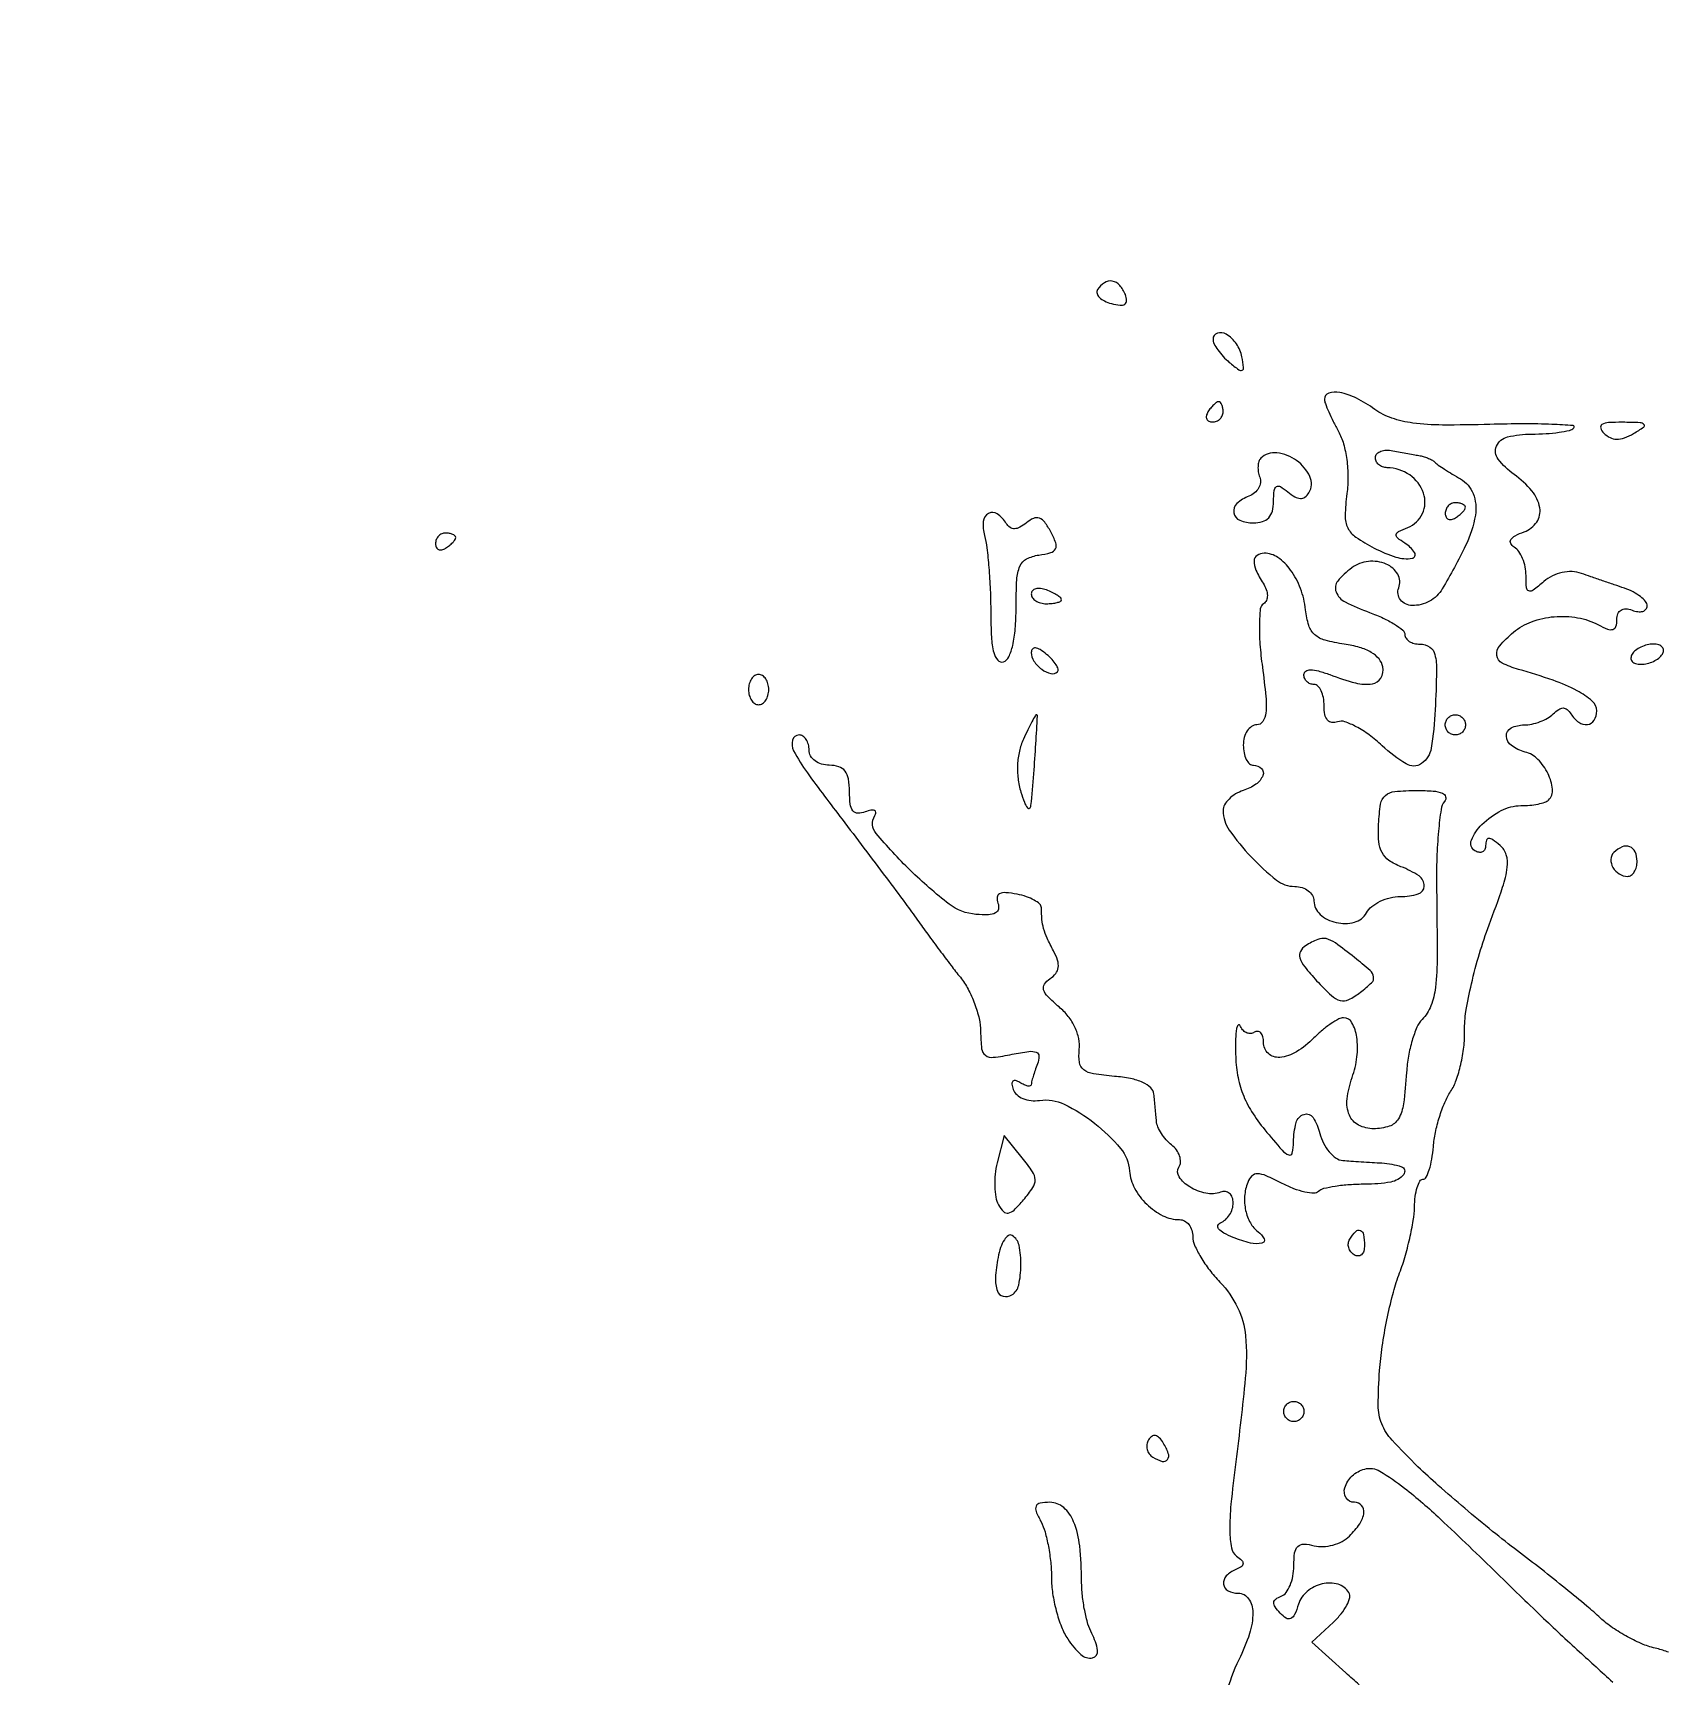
# Model space of a CAD drawing. Extents: x 0 to 4160, y 0 to 3120.
# Drawn here: x 1431.1 to 1592.7, y 1952.8 to 2115.5 of the extents above; entities that cross this region are included whole.
import ezdxf

# ---------------------------------------------------------------- set-up
doc = ezdxf.new("R2010")
doc.units = 0

msp = doc.modelspace()

# ---------------------------------------------------------------- linework, layer by layer
for points in [[(4159.499279, 606.274193, 0.000001), (4159.667734, 974.478125, 0.000057)], [(757.647081, 3119.740147, 0.000002), (520.492565, 3119.487217, 0.4139)], [(1964.75, 0.149832, 0.000016), (2717.930904, 0.232101, 0.000028), (3351.473438, 0.357111)], [(1593.120423, 1955.149199, 0.041998), (1591.955162, 1955.509848, -0.044676), (1590.604824, 1955.935702, -0.025379), (1589.057586, 1956.674602, -0.025169), (1587.562703, 1957.584166, -0.037635), (1586.366804, 1958.535862, 0.012704), (1585.014376, 1959.726834, 0.003867), (1582.907335, 1961.461829, 0.003869), (1580.515769, 1963.3698, 0.004214), (1578.161642, 1965.186413, -0.007946), (1575.6873, 1967.125436, -0.005385), (1572.928193, 1969.408925, -0.005427), (1570.310029, 1971.672914, -0.010801), (1568.296037, 1973.532036, -0.015271), (1565.73238, 1976.158894, -0.090824), (1564.715877, 1977.774741, -0.0958), (1564.364465, 1979.608264, -0.017938), (1564.493384, 1983.042181, -0.018405), (1564.756947, 1985.424103, -0.013068), (1565.220007, 1988.071766, -0.013216), (1565.795792, 1990.57932, -0.027144), (1566.403454, 1992.5, 0.018628), (1566.984362, 1994.232978, 0.015025), (1567.481909, 1996.132812, 0.015286), (1567.835145, 1997.916378, 0.037265), (1567.956107, 1999.25, -0.027063), (1568.030063, 2000.303693, -0.042359), (1568.218374, 2001.192188, -0.051695), (1568.480679, 2001.818143, -0.274251), (1568.787292, 2002, 0.282772), (1569.107628, 2002.196909, 0.039662), (1569.415526, 2002.947655, 0.035627), (1569.669131, 2003.989855, 0.02286), (1569.820402, 2005.226059, -0.033283), (1570.021152, 2006.62437, -0.023529), (1570.423296, 2008.159636, -0.023856), (1570.949391, 2009.596704, -0.045381), (1571.527619, 2010.682495, 0.060504), (1572.083349, 2011.806482, 0.028115), (1572.537109, 2013.372059, 0.027352), (1572.834206, 2015.090439, 0.034215), (1572.912004, 2016.706436, -0.04633), (1573.050357, 2018.616825, -0.015732), (1573.594175, 2021.350785, -0.01549), (1574.38822, 2024.350292, -0.017212), (1575.342433, 2027.189852, 0.00754), (1576.680921, 2030.931682, 0.047986), (1577.145471, 2032.893194, 0.108981), (1577.045683, 2034.130802, 0.146156), (1576.424937, 2035.062297, 0.019532), (1575.699792, 2035.617761, 0.154669), (1575.301759, 2035.744253, 0.331701), (1575.074886, 2035.575418, 0.072745), (1575, 2035.063428, -0.102348), (1574.917406, 2034.664156, -0.178425), (1574.687114, 2034.422394, -0.166566), (1574.341583, 2034.378465, -0.087707), (1573.934857, 2034.54026, -0.3667), (1573.59371, 2035.5898, -0.102133), (1574.63673, 2037.140069, -0.074066), (1576.549389, 2038.526253, -0.120396), (1578.488321, 2039, 0.023426), (1579.363167, 2039.041011, 0.026869), (1580.190662, 2039.163884, 0.027476), (1580.871034, 2039.342021, 0.119156), (1581.224571, 2039.557905, 0.223461), (1581.610563, 2040.629617, 0.090077), (1581.179789, 2042.164202, 0.081835), (1580.173855, 2043.583305, 0.134571), (1578.907546, 2044.313926, -0.092865), (1577.554152, 2044.952693, -0.230087), (1577.049176, 2045.894161, -0.292987), (1577.516794, 2046.692248, -0.118239), (1578.8, 2047, 0.051804), (1579.568913, 2047.079881, 0.038291), (1580.390595, 2047.319345, 0.039057), (1581.140084, 2047.670542, 0.067383), (1581.687132, 2048.087132, -0.047458), (1582.231562, 2048.536977, -0.150038), (1582.678773, 2048.674265, -0.181024), (1583.072821, 2048.526767, -0.075363), (1583.446149, 2048.087132, 0.099135), (1584.212662, 2047.266311, 0.186013), (1585.078745, 2047.041328, 0.230543), (1585.741259, 2047.463027, 0.138575), (1586, 2048.37868, 0.217885), (1585.549512, 2049.363376, 0.056029), (1584.070149, 2050.37704, 0.03847), (1581.683148, 2051.419851, 0.015037), (1578.25, 2052.50034, -0.048662), (1576.64862, 2053.125297, -0.246324), (1576.110592, 2053.881436, -0.21594), (1576.394358, 2054.832537, -0.038356), (1577.75, 2056.170475, -0.087913), (1579.547398, 2057.215833, -0.065879), (1581.786422, 2057.716132, -0.064998), (1584.110931, 2057.619497, -0.08018), (1586.159428, 2056.914677, 0.028396), (1587.080191, 2056.487235, 0.164604), (1587.607772, 2056.460007, 0.259435), (1587.904079, 2056.75454, 0.070296), (1588, 2057.433431, -0.089464), (1588.104492, 2058.012745, -0.166453), (1588.403677, 2058.377626, -0.155695), (1588.880479, 2058.496947, -0.075823), (1589.5, 2058.361626, 0.057339), (1590.074297, 2058.213849, 0.102119), (1590.559375, 2058.246024, 0.148301), (1590.877667, 2058.447452, 0.179936), (1591, 2058.77638, 0.174592), (1590.843744, 2059.210228, 0.054269), (1590.339062, 2059.700548, 0.046811), (1589.61117, 2060.166057, 0.036936), (1588.75, 2060.531768, -0.000506), (1587.743122, 2060.875257, -0.000323), (1586.573437, 2061.276453, -0.000325), (1585.4275, 2061.671165, -0.000606), (1584.5, 2061.992569, 0.071542), (1583.55648, 2062.175934, 0.065131), (1582.567503, 2062.095682, 0.063351), (1581.60766, 2061.758762, 0.061135), (1580.75, 2061.189182, -0.013697), (1579.693042, 2060.332788, -0.250615), (1579.27992, 2060.26508, -0.300992), (1579.044182, 2060.570464, -0.018168), (1579, 2061.785995, 0.05061), (1578.913191, 2062.64142, 0.047873), (1578.656028, 2063.478861, 0.051476), (1578.277872, 2064.176908, 0.104853), (1577.829031, 2064.605665, -0.128857), (1577.480243, 2064.971959, -0.276395), (1577.493291, 2065.347758, -0.13119), (1577.918566, 2065.732869, -0.030177), (1578.812376, 2066.126297, 0.154323), (1580.056066, 2067.092613, 0.19691), (1580.363269, 2068.498161, 0.132363), (1579.582725, 2070.169737, 0.061822), (1577.815854, 2071.806704, -0.071172), (1576.238215, 2073.3239, -0.275687), (1576.076092, 2074.61609, -0.236294), (1577.167768, 2075.523575, -0.057425), (1579.566667, 2075.8, 0.015817), (1580.977103, 2075.84463, 0.020457), (1582.264893, 2075.979268, 0.018652), (1583.310141, 2076.17204, 0.142381), (1583.743607, 2076.410273, 0.641995), (1583.656939, 2076.643309, 0.007807), (1581.552323, 2076.764823, 0.011572), (1578.809064, 2076.81672, 0.00623), (1575.42694, 2076.760273, -0.0083), (1570.715774, 2076.701159, -0.031484), (1567.778649, 2076.898243, -0.050723), (1565.712784, 2077.384798, -0.070935), (1564.027494, 2078.25, 0.037174), (1562.196996, 2079.351282, 0.067503), (1560.549001, 2079.920373, 0.128506), (1559.455179, 2079.856961, 0.338198), (1559.035435, 2079.25, 0.078953), (1559.124329, 2078.822016, 0.01186), (1559.455681, 2078.006858, 0.013068), (1559.898575, 2077.0561, 0.01095), (1560.416299, 2076.07122, -0.058639), (1560.919488, 2074.842638, -0.033854), (1561.243404, 2073.276128, -0.032294), (1561.365908, 2071.569374, -0.035119), (1561.260956, 2069.908907, 0.025578), (1561.079955, 2067.711596, 0.124856), (1561.34695, 2066.502776, 0.129373), (1562.152769, 2065.589784, 0.028283), (1563.973023, 2064.513951, 0.041292), (1566.120229, 2063.619478, 0.118456), (1567.720115, 2063.497065, 0.544486), (1567.967631, 2064.06015, 0.108971), (1566.999065, 2065.000578, -0.028182), (1566.266572, 2065.512448, -0.277376), (1566.13825, 2065.849909, -0.239019), (1566.371529, 2066.158685, -0.02204), (1567.278025, 2066.553194, 0.195971), (1568.741651, 2067.926149, 0.191969), (1568.844741, 2069.946104, 0.160387), (1567.481397, 2071.752974, 0.147303), (1565.261177, 2072.473569, -0.079769), (1564.792092, 2072.559187, -0.093855), (1564.402238, 2072.785986, -0.104507), (1564.151644, 2073.116667, -0.124276), (1564.076754, 2073.5, -0.178842), (1564.229817, 2073.853822, -0.112235), (1564.609973, 2074.105631, -0.084359), (1565.167066, 2074.214607, -0.056428), (1565.815577, 2074.157468, 0.002248), (1566.533766, 2074.014783, 0.001868), (1567.298951, 2073.869299, 0.001886), (1568.000844, 2073.741301, 0.005105), (1568.5, 2073.657468, -0.035542), (1568.919534, 2073.560458, -0.028707), (1569.353125, 2073.399381, -0.029569), (1569.737427, 2073.203097, -0.063601), (1570, 2073, 0.043972), (1570.310482, 2072.739803, 0.007775), (1570.940625, 2072.314162, 0.008366), (1571.697636, 2071.837664, 0.007443), (1572.5, 2071.367359, -0.174003), (1573.762642, 2069.901198, -0.133173), (1573.97886, 2067.780591, -0.072379), (1573.018077, 2064.757151, -0.021475), (1570.707061, 2060.477519, -0.132688), (1569.434254, 2059.246076, -0.132511), (1567.713847, 2058.822219, -0.22371), (1566.568914, 2059.392471, -0.264666), (1566.389336, 2060.57221, 0.225102), (1566.286664, 2061.913198, 0.163922), (1565.152322, 2062.921422, 0.127537), (1563.383339, 2063.18506, 0.132165), (1561.735786, 2062.548752, 0.0637), (1560.355119, 2061.240171, 0.27281), (1560.18987, 2060.163634, 0.182449), (1561.094637, 2059.175279, 0.030414), (1563.5, 2058.13616, -0.022114), (1564.84062, 2057.583215, -0.031492), (1565.971875, 2056.967583, -0.032342), (1566.793712, 2056.373382, -0.223653), (1567, 2055.935272, 0.157698), (1567.115377, 2055.578554, 0.097211), (1567.440625, 2055.274736, 0.079158), (1567.926388, 2055.06962, 0.060463), (1568.5, 2055, -0.147746), (1569.456644, 2054.711012, -0.191386), (1569.97396, 2053.964282, -0.06251), (1570.139197, 2052.36266, -0.006221), (1570.005911, 2048.5, -0.02842), (1569.608102, 2044.679753, -0.206784), (1568.637987, 2043.160901, -0.29396), (1567.130023, 2043.12657, -0.050679), (1564.743842, 2044.941773, 0.028507), (1563.470136, 2046.002891, 0.036639), (1562.182452, 2046.818036, 0.039917), (1561.051507, 2047.311353, 0.176276), (1560.336491, 2047.298882, -0.125186), (1559.775284, 2047.232731, -0.187486), (1559.347726, 2047.467651, -0.127545), (1559.082883, 2048.024433, -0.047604), (1559, 2048.893011, 0.0455), (1558.926457, 2049.699503, 0.065407), (1558.70625, 2050.381072, 0.085412), (1558.382074, 2050.841416, 0.199288), (1558, 2051, -0.096507), (1557.618324, 2051.074361, -0.097314), (1557.29375, 2051.286479, -0.098518), (1557.076433, 2051.603093, -0.101629), (1557, 2051.975249, -0.257767), (1557.187578, 2052.314925, -0.141354), (1557.65755, 2052.450498, -0.06817), (1558.4505, 2052.341883, -0.02277), (1559.5651, 2051.975249, 0.026742), (1562.115519, 2051.158703, 0.101087), (1563.780575, 2051.067219, 0.229378), (1564.625637, 2051.642329, 0.17971), (1564.811971, 2052.75, 0.128802), (1564.438459, 2053.532886, 0.084583), (1563.670804, 2054.180367, 0.063777), (1562.515744, 2054.674905, 0.033713), (1560.988647, 2055, -0.029031), (1559.099155, 2055.383802, -0.117854), (1558.072378, 2055.935528, -0.13777), (1557.492715, 2056.841306, -0.0455), (1557.168855, 2058.402574, 0.060262), (1556.666393, 2060.510759, 0.069497), (1555.688783, 2062.329887, 0.081691), (1554.422152, 2063.572636, 0.154426), (1553.071429, 2064, 0.148528), (1552.362648, 2063.784703, 0.240585), (1552.062506, 2063.246609, 0.118873), (1552.247429, 2062.334493, 0.031819), (1552.962526, 2061.026393, -0.053579), (1553.269071, 2060.402732, -0.082652), (1553.379265, 2059.813442, -0.10653), (1553.285006, 2059.329411, -0.154367), (1553.002884, 2059.001782, 0.232909), (1552.685761, 2058.495472, 0.020915), (1552.593186, 2056.956463, 0.023367), (1552.649051, 2054.994702, 0.014922), (1552.888292, 2052.725389, -0.00929), (1553.230293, 2049.797973, -0.048656), (1553.231079, 2048.178327, -0.120726), (1552.932038, 2047.324924, -0.253603), (1552.332622, 2047, 0.14827), (1551.824421, 2046.845911, 0.098883), (1551.391458, 2046.4125, 0.082399), (1551.099537, 2045.76461, 0.064816), (1551, 2045, 0.048028), (1551.073693, 2044.234582, 0.068025), (1551.29375, 2043.5875, 0.088204), (1551.618118, 2043.151477, 0.191087), (1552, 2043, -0.193048), (1552.792233, 2042.682281, -0.306187), (1552.941568, 2041.994274, -0.145253), (1552.250334, 2041.119979, -0.076645), (1551, 2040.5, 0.057573), (1550.235201, 2040.156304, 0.0615), (1549.5875, 2039.653398, 0.069081), (1549.148028, 2039.075054, 0.128666), (1549, 2038.509338, 0.153892), (1549.608526, 2036.579044, 0.036473), (1551.766475, 2033.930555, 0.035993), (1554.271491, 2031.632961, 0.169156), (1556.088894, 2031, -0.073337), (1556.819151, 2030.892311, -0.087834), (1557.438613, 2030.57917, -0.100562), (1557.852724, 2030.11371, -0.132425), (1558, 2029.567388, 0.215281), (1558.600974, 2028.236286, 0.125422), (1560.18941, 2027.423257, 0.122139), (1562.005242, 2027.45874, 0.202184), (1563.196203, 2028.386111, -0.097537), (1563.721604, 2029.004019, -0.055841), (1564.55385, 2029.52592, -0.052779), (1565.545427, 2029.880119, -0.059475), (1566.54969, 2030, 0.071689), (1568.323841, 2030.255688, 0.326657), (1568.920525, 2031.035604, 0.256373), (1568.399026, 2032.036516, 0.056363), (1566.6136, 2032.956809, -0.058306), (1565.424523, 2033.575555, -0.123387), (1564.737088, 2034.345283, -0.101856), (1564.418518, 2035.451321, -0.032024), (1564.395329, 2037.182058, -0.026763), (1564.601465, 2039.154265, -0.175645), (1565.075024, 2040.010097, -0.159632), (1566.012722, 2040.407725, -0.02112), (1568.196254, 2040.5, -0.017074), (1569.811997, 2040.444809, -0.077256), (1570.729176, 2040.237306, -0.24346), (1571.03858, 2039.882011, -0.237132), (1570.931481, 2039.417967, 0.13839), (1570.583882, 2038.634236, 0.012383), (1570.328635, 2036.474753, 0.015384), (1570.164627, 2033.838065, 0.011403), (1570.139656, 2030.917967, -0.003304), (1570.191848, 2024.093017, -0.027507), (1570.02512, 2021.006208, -0.065065), (1569.579911, 2019.178276, -0.101771), (1568.706963, 2017.821429, 0.093067), (1568.191865, 2017.050348, 0.02922), (1567.720513, 2015.738416, 0.028056), (1567.355267, 2014.181278, 0.027678), (1567.164589, 2012.585946, -0.01584), (1566.867681, 2009.479706, -0.100495), (1566.360246, 2007.985058, -0.182546), (1565.455363, 2007.250211, -0.080411), (1563.909598, 2007, -0.120071), (1562.413261, 2007.364588, -0.175618), (1561.502759, 2008.351575, -0.130115), (1561.27935, 2009.952605, -0.055297), (1561.778264, 2012.077551, 0.054986), (1562.257041, 2014.111068, 0.066141), (1562.236, 2016.073686, 0.088605), (1561.763538, 2017.501491, 0.275275), (1560.926676, 2018, 0.125242), (1560.444756, 2017.877364, 0.025282), (1559.684711, 2017.4125, 0.025229), (1558.833675, 2016.765641, 0.02126), (1558, 2016, -0.057765), (1556.256171, 2014.618454, -0.117189), (1554.605304, 2014.069025, -0.212842), (1553.479081, 2014.456617, -0.207899), (1553, 2015.559017, 0.059426), (1552.933642, 2016.115372, 0.127308), (1552.731339, 2016.494031, 0.191306), (1552.432106, 2016.638143, 0.157368), (1552.08541, 2016.552786, -0.131135), (1551.697341, 2016.4358, -0.121654), (1551.290325, 2016.522598, -0.105313), (1550.92603, 2016.806543, -0.07885), (1550.663055, 2017.243769, 0.566643), (1550.483972, 2017.271864, 0.137502), (1550.328136, 2016.924823, 0.0313), (1550.23891, 2015.892114, 0.010812), (1550.235939, 2014.393926, 0.037738), (1550.435513, 2012.301237, 0.049518), (1550.946298, 2010.451868, 0.048114), (1551.824866, 2008.698849, 0.032925), (1553.131393, 2006.893926, 0.005714), (1554.845744, 2004.874284, 0.11427), (1555.495766, 2004.402334, 0.473345), (1555.854288, 2004.590697, 0.04768), (1555.973099, 2005.690983, -0.061939), (1556.235118, 2007.60573, -0.254228), (1557.012743, 2008.427793, -0.342725), (1557.906808, 2008.106393, -0.08003), (1558.579091, 2006.540898, 0.05544), (1558.945083, 2005.558651, 0.059291), (1559.511702, 2004.704803, 0.066616), (1560.183159, 2004.099736, 0.129308), (1560.858408, 2003.858431, 0.003689), (1561.64474, 2003.796459, 0.001686), (1562.672085, 2003.726597, 0.00167), (1563.754641, 2003.660275, 0.002301), (1564.727414, 2003.608431, -0.070225), (1566.658499, 2003.239322, -0.517374), (1566.881601, 2002.482903, -0.184637), (1565.600432, 2001.719201, -0.043122), (1563.063551, 2001.5, 0.016826), (1561.519534, 2001.448026, 0.021414), (1560.102976, 2001.291403, 0.019996), (1558.952608, 2001.06667, 0.138974), (1558.456725, 2000.789882, -0.210567), (1557.996628, 2000.61132, -0.042459), (1557.105796, 2000.727544, -0.038133), (1556.014342, 2001.054236, -0.027554), (1554.85525, 2001.574853, 0.01461), (1553.256393, 2002.343313, 0.097025), (1552.397996, 2002.540114, 0.207196), (1551.84647, 2002.321945, 0.105158), (1551.4323, 2001.684173, 0.074133), (1551.131212, 2000.327635, 0.070153), (1551.229755, 1998.915261, 0.074898), (1551.696996, 1997.671106, 0.110546), (1552.47104, 1996.804373, -0.125391), (1553.056457, 1996.108897, -0.480854), (1552.846655, 1995.670352, -0.118887), (1551.704525, 1995.680082, -0.033629), (1550, 1996.230631, -0.02773), (1549.071076, 1996.662395, -0.093895), (1548.552449, 1997.079887, -0.264959), (1548.486629, 1997.426316, -0.22399), (1548.75, 1997.697404, 0.094524), (1549.227886, 1997.988834, 0.067379), (1549.632812, 1998.469446, 0.065282), (1549.906532, 1999.05817, 0.076355), (1550, 1999.666667, 0.087551), (1549.904967, 2000.20524, 0.131242), (1549.632812, 2000.594381, 0.145368), (1549.226016, 2000.771568, 0.11712), (1548.75, 2000.718461, -0.136627), (1547.298157, 2000.612709, -0.085969), (1545.702407, 2001.232336, -0.107538), (1544.64759, 2002.22718, -0.296772), (1544.624767, 2003.201877, 0.130085), (1544.777864, 2003.705964, 0.088548), (1544.693505, 2004.302458, 0.078209), (1544.38787, 2004.899363, 0.069415), (1543.902775, 2005.401704, -0.045633), (1543.3586, 2005.914232, -0.038735), (1542.88269, 2006.544563, -0.040469), (1542.538731, 2007.191945, -0.082098), (1542.4, 2007.75, 0.002109), (1542.350977, 2008.331903, 0.001105), (1542.285313, 2009.055705, 0.001098), (1542.214722, 2009.797469, 0.001685), (1542.15, 2010.439635, 0.183188), (1541.835812, 2011.064057, 0.08029), (1541.049901, 2011.581237, 0.056573), (1539.841187, 2011.966771, 0.028298), (1538.25, 2012.189635, -0.018716), (1536.158192, 2012.441872, -0.12327), (1535.195464, 2012.852012, -0.198082), (1534.774181, 2013.568298, -0.062244), (1534.75359, 2014.8368, 0.077455), (1534.70289, 2015.926232, 0.060219), (1534.327647, 2017.053284, 0.056355), (1533.661756, 2018.129015, 0.051369), (1532.75359, 2019.066485, -0.020836), (1531.641361, 2020.082646, -0.119633), (1531.226674, 2020.75795, -0.231142), (1531.305714, 2021.311871, -0.098159), (1531.853245, 2021.852511, 0.080006), (1532.423533, 2022.376427, 0.136565), (1532.671659, 2022.968858, 0.111547), (1532.601322, 2023.69175, 0.043083), (1532.201857, 2024.622826, -0.014624), (1531.57262, 2025.886022, -0.039511), (1531.225613, 2026.825194, -0.044877), (1531.054841, 2027.736476, -0.023894), (1531, 2028.883423, 0.212638), (1530.834524, 2029.254933, 0.056013), (1530.292443, 2029.642598, 0.04669), (1529.513588, 2029.986306, 0.033362), (1528.591295, 2030.227299, 0.026333), (1527.477352, 2030.379996, 0.130475), (1526.859952, 2030.270254, 0.26734), (1526.617025, 2029.924846, 0.114721), (1526.697354, 2029.3463, -0.140163), (1526.748787, 2028.762653, -0.229985), (1526.457443, 2028.373565, -0.113109), (1525.749199, 2028.19219, -0.027011), (1524.526288, 2028.227134, -0.144399), (1521.87338, 2029.254237, -0.029383), (1518.026589, 2032.59395, -0.025066), (1514.634356, 2036.257457, -0.323203), (1514.508342, 2038.013498, 0.128091), (1514.606503, 2038.332203, 0.322373), (1514.480562, 2038.524547, 0.146982), (1514.119685, 2038.551842, 0.037524), (1513.551938, 2038.381557, -0.095327), (1512.821267, 2038.251367, -0.228847), (1512.341715, 2038.491174, -0.135833), (1512.072839, 2039.150647, -0.02929), (1512, 2040.393011, 0.041115), (1511.897018, 2041.643272, 0.123125), (1511.558208, 2042.424126, 0.153625), (1510.945277, 2042.853913, 0.076816), (1510, 2043, -0.072314), (1509.230589, 2043.111864, -0.08892), (1508.583333, 2043.4375, -0.10214), (1508.153209, 2043.924246, -0.130775), (1508, 2044.5, 0.064853), (1507.925306, 2045.073457, 0.082425), (1507.70625, 2045.559375, 0.098894), (1507.381354, 2045.884432, 0.148195), (1507, 2046, 0.340822), (1506.353111, 2045.5011, 0.18441), (1506.4675, 2044.444345, 0.040306), (1507.828243, 2042.240359, 0.004825), (1511.265091, 2037.656301, -0.001411), (1513.43365, 2034.804662, -0.001346), (1515.620534, 2031.895776, -0.001333), (1517.53844, 2029.316004, -0.004804), (1518.740982, 2027.656301, 0.003802), (1519.744383, 2026.26559, 0.002562), (1520.909884, 2024.692789, 0.00258), (1522.053066, 2023.182819, 0.005121), (1522.977568, 2022, -0.046765), (1523.742794, 2020.832539, -0.032274), (1524.390903, 2019.389844, -0.032626), (1524.837193, 2017.907637, -0.0557), (1524.986586, 2016.625, 0.026126), (1525.083073, 2014.931265, 0.212066), (1525.464749, 2014.275475, 0.187944), (1526.237486, 2014.074687, 0.020018), (1528.105492, 2014.371098, -0.014264), (1529.770107, 2014.654903, -0.127143), (1530.502099, 2014.57214, -0.318872), (1530.760074, 2014.18511, -0.084442), (1530.605492, 2013.414311, 0.009221), (1530.373674, 2012.775211, 0.010752), (1530.177863, 2012.159743, 0.009813), (1530.034178, 2011.63423, 0.061897), (1530, 2011.359196, -0.337561), (1529.906314, 2011.236238, -0.115956), (1529.668141, 2011.227252, -0.061006), (1529.303949, 2011.345935, -0.029179), (1528.870268, 2011.580179, 0.063352), (1528.434993, 2011.778248, 0.285139), (1528.176258, 2011.710793, 0.229698), (1528.08488, 2011.424213, 0.046301), (1528.213221, 2010.889196, 0.133411), (1528.555296, 2010.381845, 0.080521), (1529.176917, 2009.999339, 0.070655), (1529.975067, 2009.795667, 0.063251), (1530.830115, 2009.810683, -0.150558), (1533.260159, 2009.431034, -0.052998), (1536.283553, 2007.536589, -0.052997), (1538.832384, 2005.057453, -0.155787), (1539.738937, 2002.815607, 0.104897), (1540.238897, 2001.104145, 0.076683), (1541.434823, 1999.518885, 0.077878), (1543.030712, 1998.38924, 0.115644), (1544.69113, 1998, -0.128649), (1545.19028, 1997.869409, -0.100723), (1545.615519, 1997.502011, -0.089108), (1545.901452, 1996.952422, -0.07564), (1546, 1996.304719, 0.104342), (1546.17694, 1995.466071, 0.030424), (1546.785612, 1994.287425, 0.029137), (1547.650853, 1993.011181, 0.027493), (1548.674423, 1991.817942, -0.07731), (1550.439217, 1989.291128, -0.091944), (1551.219564, 1986.49313, -0.046857), (1551.198439, 1982.296508, -0.007217), (1550.2568, 1974.007202, 0.007017), (1549.777935, 1969.806638, 0.02694), (1549.658049, 1967.179823, 0.042927), (1549.816867, 1965.496378, 0.195037), (1550.333838, 1964.681071, -0.039616), (1550.84708, 1964.249085, -0.216914), (1550.973177, 1963.918848, -0.238065), (1550.802776, 1963.627945, -0.047039), (1550.25, 1963.340536, 0.104685), (1549.317645, 1962.710755, 0.222182), (1549.041014, 1961.905368, 0.250343), (1549.486728, 1961.249674, 0.121387), (1550.5, 1961, -0.249201), (1551.520315, 1960.457803, -0.147514), (1551.939294, 1959.108026, -0.080789), (1551.612954, 1956.994106, -0.036986), (1550.553172, 1954.403638, 0.058843), (1549.31445, 1950.953722, 0.036058)], [(1562.483145, 1951.937822, -0.00946), (1561.146026, 1953.108118), (1557.792051, 1956.15761), (1559.9182, 1958.138418, 0.035187), (1560.68959, 1958.965741, 0.048437), (1561.249067, 1959.813603, 0.058337), (1561.538656, 1960.56036, 0.204526), (1561.463157, 1961.059613, 0.186066), (1560.378614, 1961.882885, 0.128096), (1558.819349, 1961.924322, 0.117175), (1557.331542, 1961.184367, 0.143129), (1556.468051, 1959.899337, -0.028168), (1556.081037, 1958.882429, -0.177354), (1555.700614, 1958.490915, -0.26223), (1555.253451, 1958.519665, -0.06003), (1554.650663, 1959.024337, -0.035544), (1554.143287, 1959.648197, -0.169252), (1554.019696, 1960.083888, -0.227488), (1554.207771, 1960.423075, -0.066524), (1554.75, 1960.708333, 0.146258), (1555.229221, 1961.066553, 0.060738), (1555.632812, 1961.776188, 0.052994), (1555.90745, 1962.696868, 0.046034), (1556, 1963.699965, -0.032209), (1556.08357, 1964.995936, -0.166403), (1556.397039, 1965.63091, -0.20878), (1556.985815, 1965.859811, -0.053783), (1558.017591, 1965.705651, 0.075999), (1558.899218, 1965.613566, 0.054725), (1559.877972, 1965.768483, 0.054667), (1560.801055, 1966.132412, 0.075299), (1561.517591, 1966.660448, 0.047735), (1562.52351, 1967.879244, 0.113267), (1562.945211, 1968.969613, 0.228111), (1562.718714, 1969.688836, 0.207181), (1562, 1970, -0.257839), (1561.178761, 1970.453654, -0.218834), (1561.048166, 1971.448314, -0.131464), (1561.783492, 1972.616612, -0.123582), (1563.020475, 1973.295103, -0.199869), (1564.52087, 1973.085562, -0.033694), (1566.962334, 1971.412894, -0.02171), (1570.509204, 1968.355386, -0.005061), (1576.179918, 1962.911735, 0.003341), (1580.507172, 1958.729052, 0.005274), (1584.280682, 1955.205322, 0.001581), (1587.584259, 1952.204133, 0.185668)]]:
    msp.add_lwpolyline(points, format="xyb")
for points in [[(1536.570264, 2090.11369, 0.209095), (1536.516617, 2089.736612, 0.127426), (1536.74562, 2089.34071, 0.085234), (1537.243349, 2088.983237, 0.049292), (1537.936429, 2088.726875, 0.03502), (1538.796797, 2088.565184, 0.173223), (1539.269529, 2088.67452, 0.269012), (1539.444726, 2089.015285, 0.079092), (1539.318193, 2089.613185, 0.089145), (1538.764375, 2090.528298, 0.16872), (1538.022723, 2090.947498, 0.188877), (1537.242694, 2090.7949, 0.113148)], [(1548, 2085.205778, 0.116765), (1548.109064, 2084.745124, 0.036772), (1548.474506, 2084.133345, 0.034459), (1548.99716, 2083.488169, 0.03209), (1549.615339, 2082.904277, 0.012546), (1550.547973, 2082.168979, 0.269635), (1550.882946, 2082.130014, 0.332895), (1551.033766, 2082.395182, 0.016462), (1550.865339, 2083.448966, 0.105689), (1550.31948, 2084.732852, 0.1024), (1549.291429, 2085.698491, 0.220261), (1548.429815, 2085.799252, 0.324084)], [(1547.5, 2078, 0.082592), (1547.343488, 2077.6179, 0.161196), (1547.3746, 2077.29375, 0.182303), (1547.586039, 2077.078288, 0.108972), (1547.940983, 2077, 0.093332), (1548.345238, 2077.076123, 0.09642), (1548.688914, 2077.29375, 0.099167), (1548.918938, 2077.618444, 0.105053), (1549, 2078, 0.042167), (1548.967655, 2078.382849, 0.061769), (1548.870461, 2078.70625, 0.081139), (1548.727648, 2078.92554, 0.210953), (1548.559017, 2079, 0.151918), (1548.34829, 2078.934461, 0.038439), (1548.066025, 2078.70625, 0.035638), (1547.768994, 2078.382774, 0.029505)], [(1586.703625, 2075.896375, 0.081552), (1587.319734, 2075.454056, 0.112876), (1587.979007, 2075.296134, 0.092968), (1588.736085, 2075.430066, 0.04153), (1589.653625, 2075.865967, 0.016776), (1590.652801, 2076.492498, 0.471567), (1590.678588, 2076.760595, 0.18983), (1590.288592, 2076.930193, 0.006175), (1588.55, 2076.969591, 0.016922), (1587.163235, 2076.936951, 0.117828), (1586.518253, 2076.743112, 0.358555), (1586.389929, 2076.397715, 0.113627)], [(1552.735568, 2073.402234, 0.12265), (1552.54216, 2073.080544, 0.059806), (1552.456913, 2072.606062, 0.054009), (1552.483898, 2072.062638, 0.052267), (1552.626372, 2071.531277, -0.121562), (1552.692881, 2070.999702, -0.100743), (1552.513917, 2070.456523, -0.091448), (1552.115469, 2069.984878, -0.080304), (1551.557471, 2069.660427, 0.09483), (1550.369484, 2068.923041, 0.252954), (1550.056012, 2068.009901, 0.259711), (1550.648539, 2067.26663, 0.097703), (1552, 2067, 0.072874), (1552.891178, 2067.130582, 0.131782), (1553.514423, 2067.515306, 0.126016), (1553.878821, 2068.174487, 0.063657), (1554, 2069.122445, -0.023012), (1554.050087, 2070.210159, -0.22506), (1554.278266, 2070.59537, -0.29413), (1554.671742, 2070.603695, -0.035453), (1555.410972, 2070.073886, 0.040585), (1556.103844, 2069.587974, 0.123826), (1556.651166, 2069.42817, 0.170038), (1557.103329, 2069.567632, 0.095587), (1557.497062, 2069.995247, 0.251948), (1557.59263, 2071.587417, 0.129734), (1556.28211, 2073.1698, 0.124082), (1554.315877, 2073.941879, 0.23221)], [(1571, 2067.940983, 0.108972), (1571.078288, 2067.586039, 0.182303), (1571.29375, 2067.3746, 0.161196), (1571.6179, 2067.343488, 0.082592), (1572, 2067.5, 0.029505), (1572.382774, 2067.768994, 0.035638), (1572.70625, 2068.066025, 0.038439), (1572.934461, 2068.34829, 0.151918), (1573, 2068.559017, 0.210953), (1572.92554, 2068.727648, 0.081139), (1572.70625, 2068.870461, 0.061769), (1572.382849, 2068.967655, 0.042167), (1572, 2069, 0.105053), (1571.618444, 2068.918938, 0.099167), (1571.29375, 2068.688914, 0.09642), (1571.076123, 2068.345238, 0.093332)], [(1525.369714, 2065.75, -0.03555), (1525.603696, 2064.538386, -0.009641), (1525.799577, 2062.594271, -0.009706), (1525.936822, 2060.37357, -0.009938), (1525.986345, 2058.166667, 0.012482), (1526.054978, 2055.673671, 0.049834), (1526.286211, 2054.164852, 0.116258), (1526.684154, 2053.406288, 0.303649), (1527.25, 2053.251765, 0.208691), (1527.774692, 2053.725588, 0.048689), (1528.165134, 2054.874769, 0.038084), (1528.419063, 2056.509655, 0.019491), (1528.5, 2058.585099, -0.012734), (1528.57149, 2061.391689, -0.088919), (1528.880592, 2062.721985, -0.173773), (1529.544691, 2063.435152, -0.084151), (1530.748095, 2063.819301, 0.03208), (1531.935662, 2064.066502, 0.210497), (1532.395932, 2064.44199, 0.211441), (1532.428407, 2065.03386, 0.032378), (1531.928356, 2066.133868, 0.036543), (1531.337437, 2067.067145, 0.146608), (1530.802316, 2067.46736, 0.192547), (1530.225725, 2067.450387, 0.070833), (1529.519289, 2067.016008, -0.044863), (1528.876148, 2066.573118, -0.12082), (1528.345336, 2066.424542, -0.162212), (1527.903434, 2066.556014, -0.101957), (1527.530011, 2066.951442, 0.101741), (1526.635801, 2067.899155, 0.287339), (1525.765587, 2067.944492, 0.248541), (1525.248451, 2067.148308, 0.087891)], [(1471, 2064.940983, 0.108972), (1471.078288, 2064.586039, 0.182303), (1471.29375, 2064.3746, 0.161196), (1471.6179, 2064.343488, 0.082592), (1472, 2064.5, 0.029505), (1472.382774, 2064.768994, 0.035638), (1472.70625, 2065.066025, 0.038439), (1472.934461, 2065.34829, 0.151918), (1473, 2065.559017, 0.210953), (1472.92554, 2065.727648, 0.081139), (1472.70625, 2065.870461, 0.061769), (1472.382849, 2065.967655, 0.042167), (1472, 2066, 0.105053), (1471.618444, 2065.918938, 0.099167), (1471.29375, 2065.688914, 0.09642), (1471.076123, 2065.345238, 0.093332)], [(1530, 2059.968615, 0.152681), (1530.115494, 2059.599211, 0.098158), (1530.440625, 2059.284531, 0.08088), (1530.926468, 2059.07223, 0.062722), (1531.5, 2059, 0.024748), (1532.074824, 2059.028469, 0.039339), (1532.559375, 2059.115447, 0.046727), (1532.903916, 2059.241071, 0.289661), (1533, 2059.393011, 0.222225), (1532.912889, 2059.579329, 0.030693), (1532.559375, 2059.839659, 0.030395), (1532.074558, 2060.112506, 0.02136), (1531.5, 2060.361626, 0.055937), (1530.925634, 2060.511135, 0.100118), (1530.440625, 2060.483616, 0.147206), (1530.122486, 2060.289193, 0.184534)], [(1530, 2054.181462, 0.149534), (1530.266453, 2053.310438, 0.084765), (1531.035287, 2052.506143, 0.097357), (1531.934546, 2052.077607, 0.264952), (1532.590697, 2052.257364, 0.274667), (1532.658254, 2052.52273, 0.066988), (1532.466178, 2052.952146, 0.05004), (1532.075014, 2053.46205, 0.030935), (1531.524166, 2053.979944, 0.030483), (1530.879936, 2054.451416, 0.110288), (1530.405689, 2054.625144, 0.256649), (1530.121034, 2054.514408, 0.176123)], [(1589.5, 2054, 0.131946), (1589.386134, 2053.620091, 0.190139), (1589.504138, 2053.29375, 0.14379), (1589.853366, 2053.073627, 0.069308), (1590.381966, 2053, 0.059645), (1591.00158, 2053.074178, 0.050746), (1591.622888, 2053.29375, 0.053126), (1592.153536, 2053.617096, 0.091204), (1592.5, 2054, 0.131946), (1592.613866, 2054.379909, 0.190139), (1592.495862, 2054.70625, 0.14379), (1592.146634, 2054.926373, 0.069308), (1591.618034, 2055, 0.059645), (1590.99842, 2054.925822, 0.050746), (1590.377112, 2054.70625, 0.053126), (1589.846464, 2054.382904, 0.091204)], [(1502, 2050.5, 0.064853), (1502.074694, 2049.926543, 0.082425), (1502.29375, 2049.440625, 0.098894), (1502.618646, 2049.115568, 0.148195), (1503, 2049, 0.148195), (1503.381354, 2049.115568, 0.098894), (1503.70625, 2049.440625, 0.082425), (1503.925306, 2049.926543, 0.064853), (1504, 2050.5, 0.064853), (1503.925306, 2051.073457, 0.082425), (1503.70625, 2051.559375, 0.098894), (1503.381354, 2051.884432, 0.148195), (1503, 2052, 0.148195), (1502.618646, 2051.884432, 0.098894), (1502.29375, 2051.559375, 0.082425), (1502.074694, 2051.073457, 0.064853)], [(1529.22294, 2045.589956, 0.051874), (1528.821424, 2044.393872, 0.043354), (1528.642961, 2043.065669, 0.042134), (1528.694425, 2041.686797, 0.042479), (1528.976473, 2040.339956, 0.01687), (1529.315251, 2039.334777, 0.070285), (1529.620518, 2038.774862, 0.415499), (1529.829661, 2038.744597, 0.210678), (1529.973071, 2039, 0.004176), (1530.252652, 2042.168836, 0.005113), (1530.458887, 2045.1348, 0.000902), (1530.616802, 2047.883341, 0.43059), (1530.506454, 2048, 0.272956), (1530.404415, 2047.939811, 0.003894), (1530.052934, 2047.29205, 0.009497), (1529.657254, 2046.51381, 0.005963)], [(1573, 2047, -0.099038), (1572.923658, 2046.618362, -0.097945), (1572.70625, 2046.29375, -0.097945), (1572.381638, 2046.076342, -0.099038), (1572, 2046, -0.099038), (1571.618362, 2046.076342, -0.097945), (1571.29375, 2046.29375, -0.097945), (1571.076342, 2046.618362, -0.099038), (1571, 2047, -0.099038), (1571.076342, 2047.381638, -0.097945), (1571.29375, 2047.70625, -0.097945), (1571.618362, 2047.923658, -0.099038), (1572, 2048, -0.099038), (1572.381638, 2047.923658, -0.097945), (1572.70625, 2047.70625, -0.097945), (1572.923658, 2047.381638, -0.099038)], [(1587.693853, 2034.36052, 0.191124), (1587.401415, 2033.683432, 0.139481), (1587.603969, 2032.880661, 0.123736), (1588.230079, 2032.235684, 0.139398), (1589.059017, 2032, 0.156819), (1589.417907, 2032.1154, 0.097386), (1589.723586, 2032.440625, 0.079459), (1589.929934, 2032.926402, 0.06085), (1590, 2033.5, 0.103624), (1589.806289, 2034.424643, 0.202875), (1589.269246, 2034.932483, 0.1934), (1588.508765, 2034.913511, 0.094876)], [(1557.167822, 2025.124881, 0.13482), (1556.662115, 2024.568571, 0.196336), (1556.608466, 2023.915962, 0.092643), (1557.079012, 2023.034787, 0.018046), (1558.259953, 2021.664515, 0.017489), (1559.725921, 2020.189679, 0.123976), (1560.60132, 2019.70375, 0.182668), (1561.434299, 2019.788419, 0.047934), (1562.592131, 2020.511816, 0.026526), (1563.709832, 2021.467235, 0.250099), (1563.902009, 2022.046498, 0.171906), (1563.555885, 2022.664857, 0.011914), (1562, 2023.965259, 0.010517), (1560.114811, 2025.402351, 0.099015), (1559.1952, 2025.827349, 0.160977), (1558.373022, 2025.75838, 0.040543)], [(1526.623024, 2003.634144, 0.036328), (1526.422751, 2002.489955, 0.033186), (1526.381683, 2001.293358, 0.03482), (1526.491325, 2000.218489, 0.084938), (1526.756474, 1999.470674, 0.063539), (1527.255796, 1998.795974, 0.255862), (1527.727764, 1998.646973, 0.14817), (1528.297619, 1998.950471, 0.019783), (1529.23415, 1999.960499, 0.028346), (1530.157138, 2001.171056, 0.157992), (1530.380926, 2001.945357, 0.141767), (1530.120251, 2002.748891, 0.021329), (1529.1007, 2004.123968), (1527.303124, 2006.34388)], [(1526.70632, 1994.244043, 0.031598), (1526.452414, 1992.234888, 0.104204), (1526.64448, 1990.920743, 0.25181), (1527.226236, 1990.405696, 0.198773), (1528.069098, 1990.542705, 0.20383), (1528.757131, 1991.516576, 0.051353), (1528.975539, 1993.488612, 0.051344), (1528.787842, 1995.460281, 0.207846), (1528.114349, 1996.429328, 0.294623), (1527.736046, 1996.421966, 0.101833), (1527.33541, 1996.013188, 0.062438), (1526.970224, 1995.252654, 0.033528)], [(1563, 1995.440983, -0.067432), (1562.925389, 1994.890269, -0.140899), (1562.701458, 1994.524436, -0.190788), (1562.36964, 1994.397824, -0.136093), (1561.983688, 1994.510081, -0.090427), (1561.639411, 1994.820631, -0.095498), (1561.434921, 1995.22714, -0.099685), (1561.401101, 1995.665803, -0.108373), (1561.542705, 1996.069098, -0.050477), (1562.13314, 1996.838655, -0.315493), (1562.592818, 1996.933879, -0.25701), (1562.914842, 1996.519563, -0.039415)], [(1557, 1979, -0.099038), (1556.923658, 1978.618362, -0.097945), (1556.70625, 1978.29375, -0.097945), (1556.381638, 1978.076342, -0.099038), (1556, 1978, -0.099038), (1555.618362, 1978.076342, -0.097945), (1555.29375, 1978.29375, -0.097945), (1555.076342, 1978.618362, -0.099038), (1555, 1979, -0.099038), (1555.076342, 1979.381638, -0.097945), (1555.29375, 1979.70625, -0.097945), (1555.618362, 1979.923658, -0.099038), (1556, 1980, -0.099038), (1556.381638, 1979.923658, -0.097945), (1556.70625, 1979.70625, -0.097945), (1556.923658, 1979.381638, -0.099038)], [(1541.608688, 1976.175861, 0.103479), (1541.44681, 1975.72872, 0.098884), (1541.473847, 1975.246423, 0.096839), (1541.68575, 1974.803462, 0.094768), (1542.050219, 1974.468963, 0.066358), (1542.974241, 1974.055152, 0.31899), (1543.489634, 1974.231135, 0.249192), (1543.574334, 1974.851256, 0.050263), (1543.070627, 1975.885723, 0.051827), (1542.677457, 1976.395325, 0.154764), (1542.296119, 1976.605142, 0.207337), (1541.937111, 1976.527509, 0.099167)], [(1530.964816, 1968.065741, -0.054901), (1531.363008, 1967.073712, -0.021786), (1531.695915, 1965.6419, -0.021247), (1531.923982, 1964.051083, -0.024982), (1532, 1962.530558, 0.037693), (1532.117658, 1960.97203, 0.027256), (1532.472757, 1959.265887, 0.02772), (1532.992015, 1957.673005, 0.052421), (1533.609384, 1956.473403, 0.060236), (1534.920226, 1954.918276, 0.245953), (1536.073766, 1954.601792, 0.401464), (1536.571394, 1955.340691, 0.080312), (1536.002704, 1956.994947, -0.052619), (1535.61625, 1957.945199, -0.021931), (1535.290533, 1959.292155, -0.021407), (1535.065149, 1960.777393, -0.025924), (1534.986345, 1962.184259, 0.025351), (1534.79454, 1965.680205, 0.069188), (1534.198383, 1968.078284, 0.116284), (1533.209645, 1969.482931, 0.183501), (1531.848185, 1970, 0.039347), (1530.872207, 1969.923078, 0.251373), (1530.490302, 1969.632845, 0.205853), (1530.478499, 1969.105402, 0.026941)]]:
    msp.add_lwpolyline(points, format="xyb", close=True)

doc.saveas('drawing.dxf')
